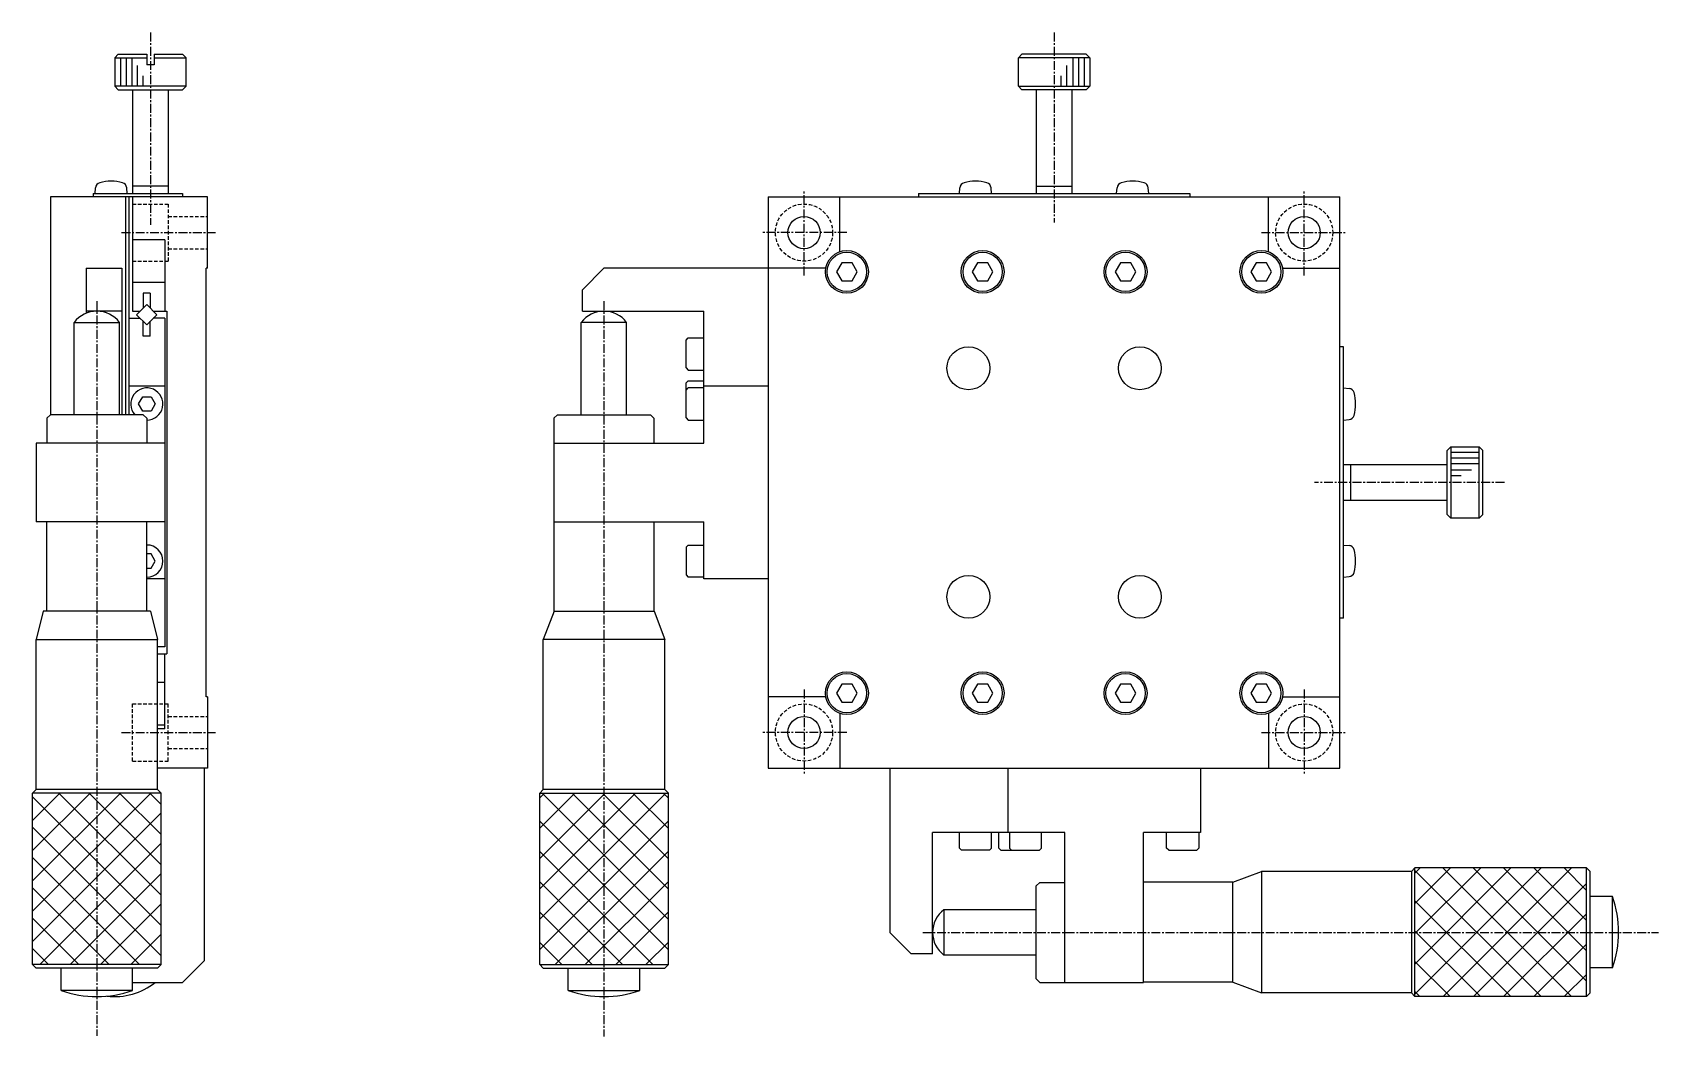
# Model space of a CAD drawing. Extents: x -120 to 320, y 32 to 279.
# Drawn here: x 92.2 to 319.8, y 67.9 to 208.5 of the extents above; entities that cross this region are included whole.
import ezdxf

# ---------------------------------------------------------------- set-up
doc = ezdxf.new("R2010")
doc.units = 0
doc.linetypes.add('CENTER', pattern=[2, 1.25, -0.25, 0.25, -0.25])
doc.linetypes.add('DASHED', pattern=[0.75, 0.5, -0.25])
doc.layers.get('0').update_dxf_attribs({"linetype": 'CONTINUOUS'})
doc.layers.add('CENTER', color=1, linetype='CENTER')

msp = doc.modelspace()

# ---------------------------------------------------------------- linework, layer by layer
at = {"color": 7, "linetype": 'CONTINUOUS'}
for p, q in [((104.22, 205.48), (103.72, 204.98)), ((103.72, 204.98), (108.22, 204.98)), ((103.72, 204.98), (103.72, 200.98)), ((104.22, 205.48), (108.22, 205.48)), ((108.22, 205.48), (108.22, 203.98)), ((109.22, 205.48), (113.22, 205.48)), ((109.22, 205.48), (109.22, 203.98)), ((109.22, 204.98), (113.72, 204.98)), ((113.22, 205.48), (113.72, 204.98)), ((113.72, 200.98), (113.72, 204.98)), ((230.69, 205.48), (230.19, 204.98)), ((240.19, 204.98), (230.19, 204.98)), ((230.19, 200.98), (230.19, 204.98)), ((239.69, 205.48), (230.69, 205.48)), ((239.69, 205.48), (240.19, 204.98)), ((240.19, 204.98), (240.19, 200.98)), ((109.22, 203.98), (108.22, 203.98)), ((113.72, 200.98), (103.72, 200.98)), ((103.72, 200.98), (104.22, 200.48)), ((104.22, 200.48), (113.22, 200.48)), ((106.22, 200.48), (106.22, 185.98)), ((111.22, 200.48), (111.22, 185.98)), ((113.22, 200.48), (113.72, 200.98)), ((230.69, 200.48), (230.19, 200.98)), ((230.19, 200.98), (240.19, 200.98)), ((239.69, 200.48), (230.69, 200.48)), ((232.69, 200.48), (232.69, 185.98)), ((237.69, 200.48), (237.69, 185.98)), ((240.19, 200.98), (239.69, 200.48)), ((100.97, 185.98), (101.04, 186.76)), ((105.47, 185.98), (105.4, 186.76)), ((111.22, 186.98), (106.22, 186.98)), ((221.94, 185.98), (222.01, 186.76)), ((226.44, 185.98), (226.37, 186.76)), ((232.69, 186.98), (237.69, 186.98)), ((243.94, 185.98), (244.01, 186.76)), ((248.44, 185.98), (248.37, 186.76)), ((94.72, 185.48), (94.72, 154.98)), ((116.72, 185.48), (94.72, 185.48)), ((100.72, 185.98), (113.22, 185.98)), ((100.72, 185.98), (100.72, 185.48)), ((105.22, 185.48), (105.22, 154.98)), ((105.72, 185.48), (105.72, 154.98)), ((106.22, 185.48), (106.22, 169.48)), ((113.22, 185.98), (113.22, 185.48)), ((116.72, 175.48), (116.72, 185.48)), ((195.19, 185.48), (275.19, 185.48)), ((195.19, 185.48), (195.19, 105.48)), ((205.19, 177.81), (205.19, 185.48)), ((216.19, 185.98), (254.19, 185.98)), ((216.19, 185.98), (216.19, 185.48)), ((254.19, 185.98), (254.19, 185.48)), ((265.19, 177.81), (265.19, 185.48)), ((275.19, 105.48), (275.19, 185.48)), ((110.72, 179.48), (106.22, 179.48)), ((110.72, 179.48), (110.72, 169.48)), ((99.72, 175.48), (99.72, 169.19)), ((99.72, 175.48), (104.72, 175.48)), ((104.72, 175.48), (104.72, 154.98)), ((116.72, 175.48), (116.52, 175.48)), ((116.52, 115.48), (116.52, 175.48)), ((172.19, 175.48), (169.19, 172.48)), ((203.23, 175.48), (172.19, 175.48)), ((205.47, 176.23), (204.74, 174.98)), ((206.91, 176.23), (205.47, 176.23)), ((207.63, 174.98), (206.91, 176.23)), ((224.47, 176.23), (223.74, 174.98)), ((225.91, 176.23), (224.47, 176.23)), ((226.63, 174.98), (225.91, 176.23)), ((244.47, 176.23), (243.74, 174.98)), ((245.91, 176.23), (244.47, 176.23)), ((246.63, 174.98), (245.91, 176.23)), ((263.47, 176.23), (262.74, 174.98)), ((264.91, 176.23), (263.47, 176.23)), ((265.63, 174.98), (264.91, 176.23)), ((267.15, 175.48), (275.19, 175.48)), ((110.72, 173.48), (106.22, 173.48)), ((204.74, 174.98), (205.47, 173.73)), ((205.47, 173.73), (206.91, 173.73)), ((206.91, 173.73), (207.63, 174.98)), ((223.74, 174.98), (224.47, 173.73)), ((224.47, 173.73), (225.91, 173.73)), ((225.91, 173.73), (226.63, 174.98)), ((243.74, 174.98), (244.47, 173.73)), ((244.47, 173.73), (245.91, 173.73)), ((245.91, 173.73), (246.63, 174.98)), ((262.74, 174.98), (263.47, 173.73)), ((263.47, 173.73), (264.91, 173.73)), ((264.91, 173.73), (265.63, 174.98)), ((108.7, 171.98), (107.7, 171.98)), ((107.7, 171.98), (107.7, 169.9)), ((108.7, 171.98), (108.7, 169.89)), ((169.19, 169.48), (169.19, 172.48)), ((104.72, 169.48), (99.72, 169.48)), ((105.72, 168.48), (107.29, 168.48)), ((106.22, 169.48), (107.29, 169.48)), ((108.2, 170.39), (106.79, 168.98)), ((106.79, 168.98), (108.2, 167.57)), ((108.2, 170.39), (109.61, 168.98)), ((109.61, 168.98), (108.2, 167.57)), ((109.11, 169.48), (111.02, 169.48)), ((110.72, 168.48), (109.11, 168.48)), ((110.72, 168.48), (110.72, 122.48)), ((111.02, 169.48), (111.02, 121.48)), ((169.19, 169.48), (186.19, 169.48)), ((186.19, 150.98), (186.19, 169.48)), ((98.04, 167.91), (104.39, 167.91)), ((98.04, 154.98), (98.04, 167.91)), ((104.39, 154.98), (104.39, 167.91)), ((107.7, 165.98), (107.7, 168.07)), ((108.7, 165.98), (108.7, 168.07)), ((169.01, 154.98), (169.01, 167.91)), ((175.36, 167.91), (169.01, 167.91)), ((175.36, 154.98), (175.36, 167.91)), ((108.7, 165.98), (107.7, 165.98)), ((183.69, 165.43), (183.99, 165.73)), ((183.69, 161.53), (183.69, 165.43)), ((183.99, 165.73), (186.19, 165.73)), ((275.69, 164.48), (275.19, 164.48)), ((275.69, 126.48), (275.69, 164.48)), ((183.69, 161.53), (183.99, 161.23)), ((183.69, 159.43), (183.99, 159.73)), ((183.69, 154.53), (183.69, 159.43)), ((183.99, 161.23), (186.19, 161.23)), ((183.99, 159.73), (186.19, 159.73)), ((110.72, 158.98), (105.72, 158.98)), ((107.06, 156.48), (107.64, 157.48)), ((107.64, 157.48), (108.8, 157.48)), ((108.8, 157.48), (109.37, 156.48)), ((183.69, 158.43), (183.99, 158.73)), ((186.19, 158.73), (183.99, 158.73)), ((195.19, 158.98), (186.19, 158.98)), ((275.69, 158.73), (276.47, 158.66)), ((94.22, 154.48), (94.72, 154.98)), ((107.72, 154.98), (94.72, 154.98)), ((107.64, 155.48), (107.06, 156.48)), ((108.8, 155.48), (107.64, 155.48)), ((107.72, 154.98), (108.22, 154.48)), ((109.37, 156.48), (108.8, 155.48)), ((165.19, 154.48), (165.69, 154.98)), ((165.69, 154.98), (178.69, 154.98)), ((179.19, 154.48), (178.69, 154.98)), ((94.22, 154.48), (94.22, 150.98)), ((108.22, 154.48), (108.22, 150.98)), ((165.19, 154.48), (165.19, 139.98)), ((179.19, 154.48), (179.19, 150.98)), ((183.69, 154.53), (183.99, 154.23)), ((183.99, 154.23), (186.19, 154.23)), ((275.69, 154.23), (276.47, 154.3)), ((110.72, 150.98), (92.72, 150.98)), ((92.72, 150.98), (92.72, 139.98)), ((165.19, 150.98), (186.19, 150.98)), ((290.19, 149.98), (290.69, 150.48)), ((290.69, 150.48), (290.69, 140.48)), ((290.69, 150.48), (294.69, 150.48)), ((294.69, 140.48), (294.69, 150.48)), ((295.19, 149.98), (294.69, 150.48)), ((290.19, 147.98), (275.69, 147.98)), ((276.69, 147.98), (276.69, 142.98)), ((290.19, 140.98), (290.19, 149.98)), ((295.19, 140.98), (295.19, 149.98)), ((290.19, 142.98), (275.69, 142.98)), ((110.72, 139.98), (92.72, 139.98)), ((94.22, 127.48), (94.22, 139.98)), ((108.22, 127.48), (108.22, 139.98)), ((165.19, 139.98), (186.19, 139.98)), ((165.2, 127.48), (165.2, 139.98)), ((179.2, 127.48), (179.2, 139.98)), ((186.19, 131.98), (186.19, 139.98)), ((290.69, 140.48), (290.19, 140.98)), ((294.69, 140.48), (290.69, 140.48)), ((295.19, 140.98), (294.69, 140.48)), ((183.69, 136.43), (183.99, 136.73)), ((183.99, 136.73), (186.19, 136.73)), ((275.69, 136.73), (276.47, 136.66)), ((108.8, 135.48), (108.22, 135.48)), ((109.37, 134.48), (108.8, 135.48)), ((108.8, 133.48), (109.37, 134.48)), ((183.69, 136.43), (183.69, 132.53)), ((108.22, 133.48), (108.8, 133.48)), ((110.72, 131.98), (108.22, 131.98)), ((183.69, 132.53), (183.99, 132.23)), ((186.19, 132.23), (183.99, 132.23)), ((195.19, 131.98), (186.19, 131.98)), ((275.69, 132.23), (276.47, 132.3)), ((93.72, 127.48), (92.72, 123.48)), ((108.72, 127.48), (93.72, 127.48)), ((108.72, 127.48), (109.72, 123.48)), ((165.2, 127.48), (163.7, 123.48)), ((165.2, 127.48), (179.2, 127.48)), ((179.2, 127.48), (180.7, 123.48)), ((275.69, 126.48), (275.19, 126.48)), ((92.72, 123.48), (109.72, 123.48)), ((92.72, 102.48), (92.72, 123.48)), ((109.72, 102.48), (109.72, 123.48)), ((180.7, 123.48), (163.7, 123.48)), ((163.7, 102.48), (163.7, 123.48)), ((180.7, 102.48), (180.7, 123.48)), ((110.72, 122.48), (109.72, 122.48)), ((109.72, 121.48), (111.02, 121.48)), ((110.72, 110.98), (110.72, 121.48)), ((110.72, 117.48), (109.72, 117.48)), ((205.47, 117.23), (204.74, 115.98)), ((206.91, 117.23), (205.47, 117.23)), ((207.63, 115.98), (206.91, 117.23)), ((224.47, 117.23), (223.74, 115.98)), ((225.91, 117.23), (224.47, 117.23)), ((226.63, 115.98), (225.91, 117.23)), ((244.47, 117.23), (243.74, 115.98)), ((245.91, 117.23), (244.47, 117.23)), ((246.63, 115.98), (245.91, 117.23)), ((263.47, 117.23), (262.74, 115.98)), ((264.91, 117.23), (263.47, 117.23)), ((265.63, 115.98), (264.91, 117.23)), ((116.72, 115.48), (116.52, 115.48)), ((116.72, 115.48), (116.72, 105.48)), ((203.23, 115.48), (195.19, 115.48)), ((204.74, 115.98), (205.47, 114.73)), ((205.47, 114.73), (206.91, 114.73)), ((206.91, 114.73), (207.63, 115.98)), ((223.74, 115.98), (224.47, 114.73)), ((224.47, 114.73), (225.91, 114.73)), ((225.91, 114.73), (226.63, 115.98)), ((243.74, 115.98), (244.47, 114.73)), ((244.47, 114.73), (245.91, 114.73)), ((245.91, 114.73), (246.63, 115.98)), ((262.74, 115.98), (263.47, 114.73)), ((263.47, 114.73), (264.91, 114.73)), ((264.91, 114.73), (265.63, 115.98)), ((267.15, 115.48), (275.19, 115.48)), ((205.19, 113.15), (205.19, 105.48)), ((265.19, 113.15), (265.19, 105.48)), ((110.72, 111.48), (109.72, 111.48)), ((110.72, 110.98), (109.72, 110.98)), ((116.72, 105.48), (109.72, 105.48)), ((116.22, 105.48), (116.22, 78.48)), ((195.19, 105.48), (275.19, 105.48)), ((212.19, 105.48), (212.19, 82.48)), ((228.69, 105.48), (228.69, 96.48)), ((255.69, 105.48), (255.69, 96.48)), ((92.72, 102.48), (92.22, 101.98)), ((109.72, 102.48), (92.72, 102.48)), ((110.22, 101.98), (109.72, 102.48)), ((163.2, 101.98), (163.7, 102.48)), ((180.7, 102.48), (163.7, 102.48)), ((180.7, 102.48), (181.2, 101.98)), ((110.22, 101.98), (92.22, 101.98)), ((92.22, 77.98), (92.22, 101.98)), ((110.22, 77.98), (110.22, 101.98)), ((163.2, 77.98), (163.2, 101.98)), ((163.2, 101.98), (181.2, 101.98)), ((181.2, 77.98), (181.2, 101.98)), ((236.69, 96.48), (218.19, 96.48)), ((218.19, 79.48), (218.19, 96.48)), ((221.94, 94.28), (221.94, 96.48)), ((226.44, 94.28), (226.44, 96.48)), ((227.44, 94.28), (227.44, 96.48)), ((228.94, 96.48), (228.94, 94.28)), ((233.44, 94.28), (233.44, 96.48)), ((236.69, 75.48), (236.69, 96.48)), ((255.69, 96.48), (247.69, 96.48)), ((247.69, 75.48), (247.69, 96.48)), ((250.94, 94.28), (250.94, 96.48)), ((255.44, 96.48), (255.44, 94.28)), ((222.24, 93.98), (221.94, 94.28)), ((226.14, 93.98), (222.24, 93.98)), ((226.14, 93.98), (226.44, 94.28)), ((227.74, 93.98), (227.44, 94.28)), ((227.74, 93.98), (233.14, 93.98)), ((229.24, 93.98), (228.94, 94.28)), ((233.14, 93.98), (233.44, 94.28)), ((251.24, 93.98), (250.94, 94.28)), ((251.24, 93.98), (255.14, 93.98)), ((255.14, 93.98), (255.44, 94.28)), ((285.19, 91), (285.69, 91.5)), ((309.69, 91.5), (285.69, 91.5)), ((285.69, 73.5), (285.69, 91.5)), ((309.69, 73.5), (309.69, 91.5)), ((309.69, 91.5), (310.19, 91)), ((233.19, 89.48), (232.69, 88.98)), ((232.69, 75.98), (232.69, 88.98)), ((233.19, 89.48), (236.69, 89.48)), ((260.19, 89.5), (247.69, 89.5)), ((260.19, 89.5), (264.19, 91)), ((260.19, 75.5), (260.19, 89.5)), ((285.19, 91), (264.19, 91)), ((264.19, 91), (264.19, 74)), ((285.19, 91), (285.19, 74)), ((310.19, 74), (310.19, 91)), ((313.33, 87.5), (310.19, 87.5)), ((313.33, 77.5), (313.33, 87.5)), ((232.69, 85.66), (219.75, 85.66)), ((219.75, 85.66), (219.75, 79.31)), ((212.19, 82.48), (215.19, 79.48)), ((110.22, 77.98), (92.22, 77.98)), ((92.22, 77.98), (92.72, 77.48)), ((109.72, 77.48), (92.72, 77.48)), ((96.22, 74.34), (96.22, 77.48)), ((106.22, 74.34), (106.22, 77.48)), ((110.22, 77.98), (109.72, 77.48)), ((110.22, 77.99), (110.21, 77.98)), ((116.22, 78.48), (113.22, 75.48)), ((163.2, 77.98), (181.2, 77.98)), ((163.2, 77.98), (163.7, 77.48)), ((163.7, 77.48), (180.7, 77.48)), ((167.2, 74.34), (167.2, 77.48)), ((177.2, 74.34), (177.2, 77.48)), ((181.2, 77.98), (180.7, 77.48)), ((218.19, 79.48), (215.19, 79.48)), ((232.69, 79.31), (219.75, 79.31)), ((313.33, 77.5), (310.19, 77.5)), ((106.22, 75.48), (113.22, 75.48)), ((233.19, 75.48), (232.69, 75.98)), ((233.19, 75.48), (247.69, 75.48)), ((260.19, 75.5), (247.69, 75.5)), ((260.19, 75.5), (264.19, 74)), ((106.22, 74.34), (96.22, 74.34)), ((167.2, 74.34), (177.2, 74.34)), ((285.19, 74), (264.19, 74)), ((285.69, 73.5), (285.19, 74)), ((309.69, 73.5), (285.69, 73.5)), ((309.69, 73.5), (310.19, 74))]:
    msp.add_line(p, q, dxfattribs=at)
at = {"color": 3, "linetype": 'CONTINUOUS'}
for p, q in [((104.52, 204.98), (104.52, 200.98)), ((105.32, 204.98), (105.32, 200.98)), ((106.12, 204.98), (106.12, 200.98)), ((237.79, 204.98), (237.79, 200.98)), ((238.59, 204.98), (238.59, 200.98)), ((239.39, 204.98), (239.39, 200.98)), ((106.92, 200.98), (106.92, 203.88)), ((236.99, 200.98), (236.99, 203.88)), ((107.72, 200.98), (107.72, 202.45)), ((236.19, 200.98), (236.19, 202.45)), ((294.69, 149.68), (290.69, 149.68)), ((294.69, 148.88), (290.69, 148.88)), ((294.69, 148.08), (290.69, 148.08)), ((290.69, 147.28), (293.58, 147.28)), ((290.69, 146.48), (292.16, 146.48)), ((96.03, 101.98), (92.22, 98.17)), ((100.27, 101.98), (92.22, 93.93)), ((104.52, 101.98), (92.22, 89.68)), ((108.76, 101.98), (92.22, 85.44)), ((110.22, 83.44), (92.22, 101.44)), ((110.22, 87.68), (95.92, 101.98)), ((110.22, 91.92), (100.16, 101.98)), ((110.22, 96.17), (104.4, 101.98)), ((110.22, 100.41), (108.65, 101.98)), ((163.2, 84.33), (180.86, 101.98)), ((163.2, 88.57), (176.61, 101.98)), ((163.2, 92.81), (172.37, 101.98)), ((163.2, 97.06), (168.13, 101.98)), ((163.2, 101.3), (163.89, 101.98)), ((163.52, 101.98), (181.2, 84.29)), ((167.76, 101.98), (181.2, 88.54)), ((172, 101.98), (181.2, 92.78)), ((176.25, 101.98), (181.2, 97.02)), ((180.49, 101.98), (181.2, 101.26)), ((110.22, 99.2), (92.22, 81.2)), ((163.2, 80.09), (181.2, 98.09)), ((163.2, 98.05), (181.2, 80.05)), ((110.22, 79.2), (92.22, 97.2)), ((110.22, 94.96), (93.24, 77.98)), ((163.2, 93.81), (179.03, 77.98)), ((165.34, 77.98), (181.2, 93.84)), ((107.19, 77.98), (92.22, 92.95)), ((285.69, 73.81), (303.37, 91.5)), ((285.69, 78.05), (299.13, 91.5)), ((285.69, 82.3), (294.89, 91.5)), ((285.69, 86.54), (290.65, 91.5)), ((285.69, 90.78), (286.4, 91.5)), ((303.34, 73.5), (285.69, 91.15)), ((307.58, 73.5), (289.58, 91.5)), ((289.62, 73.5), (307.62, 91.5)), ((309.69, 75.63), (293.82, 91.5)), ((309.69, 79.88), (298.07, 91.5)), ((309.69, 84.12), (302.31, 91.5)), ((309.69, 88.36), (306.55, 91.5)), ((110.22, 90.71), (97.49, 77.98)), ((163.2, 89.57), (174.79, 77.98)), ((169.58, 77.98), (181.2, 89.6)), ((293.86, 73.5), (309.69, 89.33)), ((102.95, 77.98), (92.22, 88.71)), ((110.22, 86.47), (101.73, 77.98)), ((299.1, 73.5), (285.69, 86.91)), ((98.71, 77.98), (92.22, 84.47)), ((163.2, 85.32), (170.55, 77.98)), ((173.83, 77.98), (181.2, 85.36)), ((298.1, 73.5), (309.69, 85.08)), ((110.22, 82.23), (105.97, 77.98)), ((294.85, 73.5), (285.69, 82.66)), ((94.46, 77.98), (92.22, 80.23)), ((163.2, 81.08), (166.3, 77.98)), ((178.07, 77.98), (181.2, 81.12)), ((302.34, 73.5), (309.69, 80.84)), ((290.61, 73.5), (285.69, 78.42)), ((306.59, 73.5), (309.69, 76.6)), ((286.37, 73.5), (285.69, 74.18))]:
    msp.add_line(p, q, dxfattribs=at)
at = {"color": 3, "linetype": 'DASHED'}
for p, q in [((106.22, 184.48), (111.22, 184.48)), ((111.22, 184.48), (111.22, 176.48)), ((111.22, 182.73), (116.72, 182.73)), ((111.22, 178.23), (116.72, 178.23)), ((106.22, 176.48), (111.22, 176.48)), ((106.22, 114.48), (111.22, 114.48)), ((106.22, 106.48), (106.22, 114.48)), ((111.22, 106.48), (111.22, 114.48)), ((111.22, 112.73), (116.72, 112.73)), ((111.22, 108.23), (116.72, 108.23)), ((106.22, 106.48), (111.22, 106.48))]:
    msp.add_line(p, q, dxfattribs=at)
for centre in [(200.19, 180.48), (270.19, 180.48), (200.19, 110.48), (270.19, 110.48)]:
    msp.add_circle(centre, 4, dxfattribs=at)
at = {"color": 7, "linetype": 'CONTINUOUS'}
for centre, radius in [((200.19, 180.48), 2.25), ((270.19, 180.48), 2.25), ((206.19, 174.98), 3), ((206.19, 174.98), 2.75), ((225.19, 174.98), 3), ((225.19, 174.98), 2.75), ((245.19, 174.98), 3), ((245.19, 174.98), 2.75), ((264.19, 174.98), 3), ((264.19, 174.98), 2.75), ((223.19, 161.48), 3), ((247.19, 161.48), 3), ((223.19, 129.48), 3), ((247.19, 129.48), 3), ((206.19, 115.98), 3), ((206.19, 115.98), 2.75), ((225.19, 115.98), 3), ((225.19, 115.98), 2.75), ((245.19, 115.98), 3), ((245.19, 115.98), 2.75), ((264.19, 115.98), 3), ((264.19, 115.98), 2.75), ((200.19, 110.48), 2.25), ((270.19, 110.48), 2.25)]:
    msp.add_circle(centre, radius, dxfattribs=at)
for centre, radius, start, end in [((101.83, 186.69), 0.8, 105.444, 174.981), ((103.22, 181.68), 6, 74.553, 105.447), ((104.6, 186.69), 0.8, 5.019, 74.556), ((222.8, 186.69), 0.8, 105.444, 174.981), ((224.19, 181.68), 6, 74.553, 105.447), ((225.57, 186.69), 0.8, 5.019, 74.556), ((244.8, 186.69), 0.8, 105.444, 174.981), ((246.19, 181.68), 6, 74.553, 105.447), ((247.57, 186.69), 0.8, 5.019, 74.556), ((101.22, 165.48), 4, 37.4628, 142.5369), ((172.19, 165.48), 4, 37.463, 142.537), ((108.22, 156.48), 2.25, 270, 221.8105), ((276.4, 157.86), 0.8, 15.444, 84.981), ((271.39, 156.48), 6, 344.553, 15.447), ((276.4, 155.1), 0.8, 275.019, 344.556), ((108.22, 134.48), 2.25, 270, 90), ((276.4, 135.86), 0.8, 15.444, 84.981), ((271.39, 134.48), 6, 344.553, 15.447), ((276.4, 133.1), 0.8, 275.019, 344.556), ((299.19, 82.5), 15, 340.5288, 19.4712), ((222.19, 82.48), 4, 127.463, 232.537), ((103.72, 82.48), 9, 263.0391, 308.9424), ((101.22, 88.48), 15, 250.5288, 289.4712), ((172.2, 88.48), 15, 250.5288, 289.4712)]:
    msp.add_arc(centre, radius, start, end, dxfattribs=at)
at = {"layer": 'CENTER', "color": 1, "linetype": 'CENTER'}
for p, q in [((108.72, 208.51), (108.72, 181.57)), ((235.19, 208.51), (235.19, 181.91)), ((200.19, 174.48), (200.19, 186.48)), ((270.19, 174.48), (270.19, 186.48)), ((104.66, 180.48), (117.81, 180.48)), ((206.19, 180.48), (194.19, 180.48)), ((264.19, 180.48), (276.19, 180.48)), ((101.22, 170.87), (101.22, 67.99)), ((172.19, 170.87), (172.19, 67.9)), ((298.21, 145.48), (271.62, 145.48)), ((200.19, 116.48), (200.19, 104.48)), ((270.19, 116.48), (270.19, 104.48)), ((104.66, 110.48), (117.81, 110.48)), ((206.19, 110.48), (194.19, 110.48)), ((264.19, 110.48), (276.19, 110.48)), ((216.8, 82.48), (319.77, 82.48))]:
    msp.add_line(p, q, dxfattribs=at)

doc.saveas('drawing.dxf')
